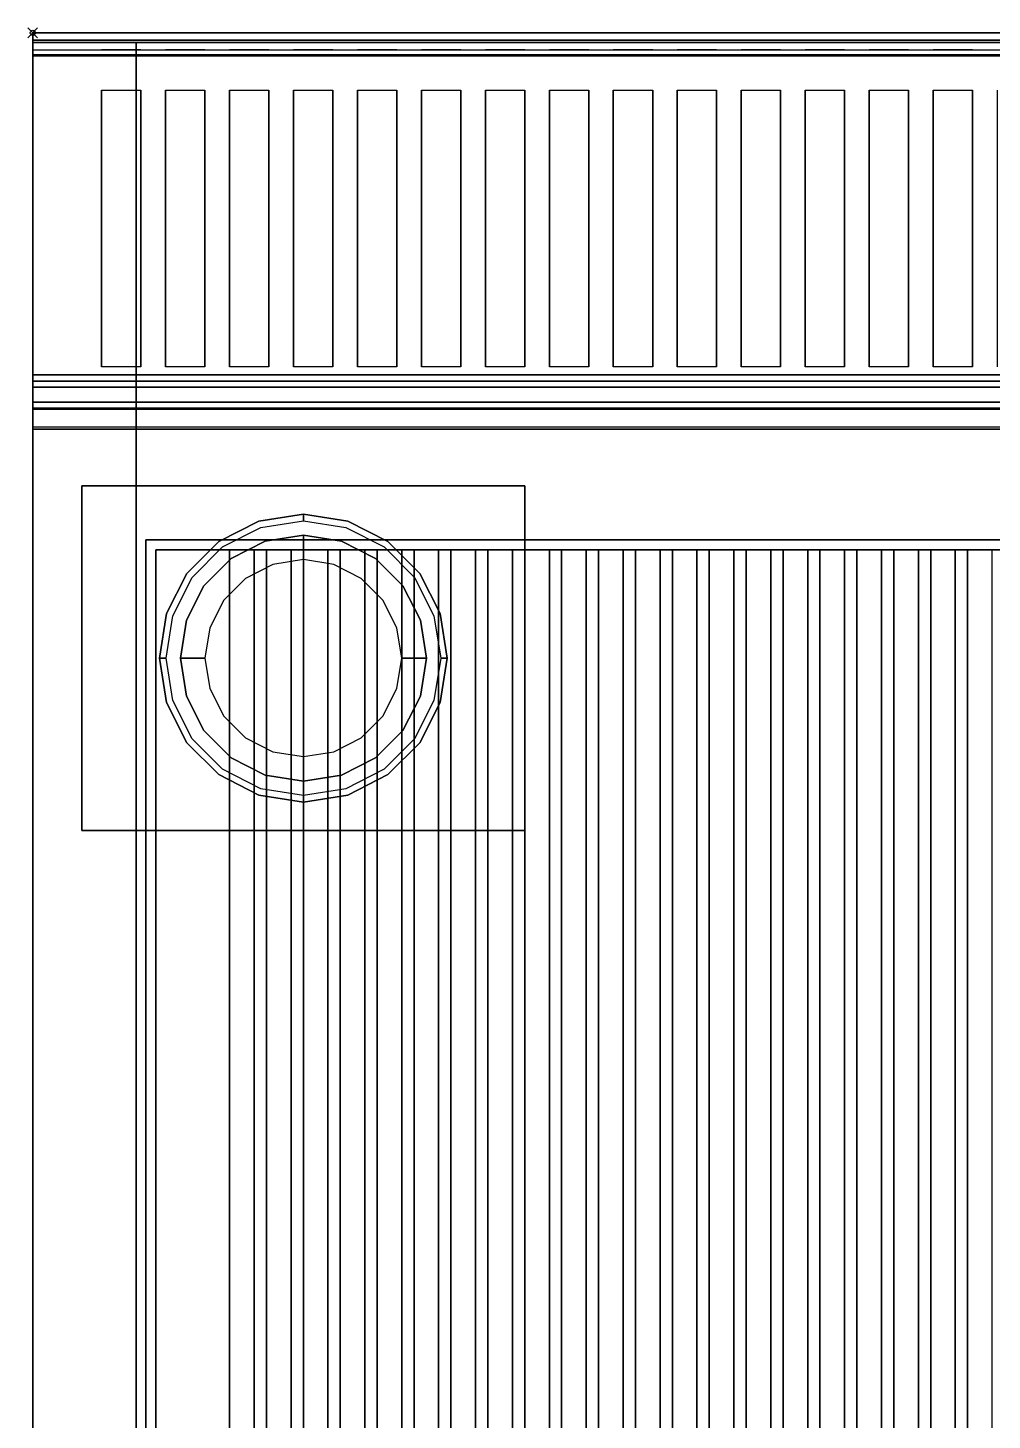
# Model space of a CAD drawing. Extents: x -1 to 401, y -1130 to 1.
# Drawn here: x -1 to 195, y -281.8 to 1 of the extents above; entities that cross this region are included whole.
import ezdxf

# ---------------------------------------------------------------- set-up
doc = ezdxf.new("R2010")
doc.units = 0
doc.header["$PDMODE"] = 35
doc.layers.get('0').update_dxf_attribs({"lineweight": 13})
for name, color, linetype in [('IQ_200_2D', 1, 'Continuous'), ('IQ_200_3D', 1, 'Continuous'), ('IQ_204_2D', 7, 'Continuous'), ('IQ_204_3D', 7, 'Continuous'), ('IQ_INS_3D', 3, 'Continuous')]:
    doc.layers.add(name, color=color, linetype=linetype)

# ---------------------------------------------------------------- blocks, each defined once
blk = doc.blocks.new('ELECTROLUX-MC-CAMINO400')
at = {"layer": 'IQ_200_3D'}
for points in [[(0, -0.21, 917.01), (0, -0.21, 956), (400, -0.21, 956), (400, -0.21, 917.01)], [(0, -69.44, 915), (0, -3.39, 915), (400, -3.39, 915), (400, -69.44, 915)]]:
    blk.add_3dface(points, dxfattribs=at)
for points, invisible_edges in [([(0, -0.21, 956), (0, -0.36, 956.76), (400, -0.36, 956.76), (400, -0.21, 956)], 2), ([(0, -0.25, 916.62), (0, -0.21, 917.01), (400, -0.21, 917.01), (400, -0.25, 916.62)], 8), ([(0, -0.37, 916.23), (0, -0.25, 916.62), (400, -0.25, 916.62), (400, -0.37, 916.23)], 10), ([(0, -0.36, 956.76), (0, -0.78, 957.41), (400, -0.78, 957.41), (400, -0.36, 956.76)], 10), ([(0, -0.56, 915.88), (0, -0.37, 916.23), (400, -0.37, 916.23), (400, -0.56, 915.88)], 10), ([(0, -0.82, 915.58), (0, -0.56, 915.88), (400, -0.56, 915.88), (400, -0.82, 915.58)], 10), ([(0, -0.78, 957.41), (0, -1.43, 957.84), (400, -1.43, 957.84), (400, -0.78, 957.41)], 10), ([(0, -1.41, 915.27), (0, -0.82, 915.58), (400, -0.82, 915.58), (400, -1.41, 915.27)], 10), ([(0, -2.05, 915.07), (0, -1.41, 915.27), (400, -1.41, 915.27), (400, -2.05, 915.07)], 10), ([(0, -1.43, 957.84), (0, -2.19, 958), (400, -2.19, 958), (400, -1.43, 957.84)], 8), ([(0, -2.72, 914.98), (0, -2.05, 915.07), (400, -2.05, 915.07), (400, -2.72, 914.98)], 10), ([(0, -10.37, 957.76), (0, -2.19, 958), (14, -2.19, 958), (14, -10.37, 957.76)], 12), ([(0, -3.39, 915), (0, -2.72, 914.98), (400, -2.72, 914.98), (400, -3.39, 915)], 2), ([(14, -10.37, 957.76), (22, -10.37, 957.76), (22, -2.19, 958), (14, -2.19, 958)], 10), ([(22, -2.19, 958), (27, -2.19, 958), (27, -10.37, 957.76), (22, -10.37, 957.76)], 14), ([(27, -10.37, 957.76), (35, -10.37, 957.76), (35, -2.19, 958), (27, -2.19, 958)], 10), ([(35, -2.19, 958), (40, -2.19, 958), (40, -10.37, 957.76), (35, -10.37, 957.76)], 14), ([(40, -10.37, 957.76), (48, -10.37, 957.76), (48, -2.19, 958), (40, -2.19, 958)], 10), ([(48, -2.19, 958), (53, -2.19, 958), (53, -10.37, 957.76), (48, -10.37, 957.76)], 14), ([(53, -10.37, 957.76), (61, -10.37, 957.76), (61, -2.19, 958), (53, -2.19, 958)], 10), ([(61, -2.19, 958), (66, -2.19, 958), (66, -10.37, 957.76), (61, -10.37, 957.76)], 14), ([(66, -10.37, 957.76), (74, -10.37, 957.76), (74, -2.19, 958), (66, -2.19, 958)], 10), ([(74, -2.19, 958), (79, -2.19, 958), (79, -10.37, 957.76), (74, -10.37, 957.76)], 14), ([(79, -10.37, 957.76), (87, -10.37, 957.76), (87, -2.19, 958), (79, -2.19, 958)], 10), ([(87, -2.19, 958), (92, -2.19, 958), (92, -10.37, 957.76), (87, -10.37, 957.76)], 14), ([(92, -10.37, 957.76), (100, -10.37, 957.76), (100, -2.19, 958), (92, -2.19, 958)], 10), ([(100, -2.19, 958), (105, -2.19, 958), (105, -10.37, 957.76), (100, -10.37, 957.76)], 14), ([(105, -10.37, 957.76), (113, -10.37, 957.76), (113, -2.19, 958), (105, -2.19, 958)], 10), ([(113, -2.19, 958), (118, -2.19, 958), (118, -10.37, 957.76), (113, -10.37, 957.76)], 14), ([(118, -10.37, 957.76), (126, -10.37, 957.76), (126, -2.19, 958), (118, -2.19, 958)], 10), ([(126, -2.19, 958), (131, -2.19, 958), (131, -10.37, 957.76), (126, -10.37, 957.76)], 14), ([(131, -10.37, 957.76), (139, -10.37, 957.76), (139, -2.19, 958), (131, -2.19, 958)], 10), ([(139, -2.19, 958), (144, -2.19, 958), (144, -10.37, 957.76), (139, -10.37, 957.76)], 14), ([(144, -10.37, 957.76), (152, -10.37, 957.76), (152, -2.19, 958), (144, -2.19, 958)], 10), ([(152, -2.19, 958), (157, -2.19, 958), (157, -10.37, 957.76), (152, -10.37, 957.76)], 14), ([(157, -10.37, 957.76), (165, -10.37, 957.76), (165, -2.19, 958), (157, -2.19, 958)], 10), ([(165, -2.19, 958), (170, -2.19, 958), (170, -10.37, 957.76), (165, -10.37, 957.76)], 14), ([(170, -10.37, 957.76), (178, -10.37, 957.76), (178, -2.19, 958), (170, -2.19, 958)], 10), ([(178, -2.19, 958), (183, -2.19, 958), (183, -10.37, 957.76), (178, -10.37, 957.76)], 14), ([(183, -10.37, 957.76), (191, -10.37, 957.76), (191, -2.19, 958), (183, -2.19, 958)], 10), ([(191, -2.19, 958), (196, -2.19, 958), (196, -10.37, 957.76), (191, -10.37, 957.76)], 14), ([(0, -17.47, 956.91), (0, -10.37, 957.76), (14, -10.37, 957.76), (14, -17.47, 956.91)], 10), ([(22, -17.47, 956.91), (22, -10.37, 957.76), (27, -10.37, 957.76), (27, -17.47, 956.91)], 10), ([(35, -17.47, 956.91), (35, -10.37, 957.76), (40, -10.37, 957.76), (40, -17.47, 956.91)], 10), ([(48, -17.47, 956.91), (48, -10.37, 957.76), (53, -10.37, 957.76), (53, -17.47, 956.91)], 10), ([(61, -17.47, 956.91), (61, -10.37, 957.76), (66, -10.37, 957.76), (66, -17.47, 956.91)], 10), ([(74, -17.47, 956.91), (74, -10.37, 957.76), (79, -10.37, 957.76), (79, -17.47, 956.91)], 10), ([(87, -17.47, 956.91), (87, -10.37, 957.76), (92, -10.37, 957.76), (92, -17.47, 956.91)], 10), ([(100, -17.47, 956.91), (100, -10.37, 957.76), (105, -10.37, 957.76), (105, -17.47, 956.91)], 10), ([(113, -17.47, 956.91), (113, -10.37, 957.76), (118, -10.37, 957.76), (118, -17.47, 956.91)], 10), ([(126, -17.47, 956.91), (126, -10.37, 957.76), (131, -10.37, 957.76), (131, -17.47, 956.91)], 10), ([(139, -17.47, 956.91), (139, -10.37, 957.76), (144, -10.37, 957.76), (144, -17.47, 956.91)], 10), ([(152, -17.47, 956.91), (152, -10.37, 957.76), (157, -10.37, 957.76), (157, -17.47, 956.91)], 10), ([(165, -17.47, 956.91), (165, -10.37, 957.76), (170, -10.37, 957.76), (170, -17.47, 956.91)], 10), ([(178, -17.47, 956.91), (178, -10.37, 957.76), (183, -10.37, 957.76), (183, -17.47, 956.91)], 10), ([(191, -17.47, 956.91), (191, -10.37, 957.76), (196, -10.37, 957.76), (196, -17.47, 956.91)], 10), ([(0, -24.48, 955.45), (0, -17.47, 956.91), (14, -17.47, 956.91), (14, -24.48, 955.45)], 10), ([(22, -24.48, 955.45), (22, -17.47, 956.91), (27, -17.47, 956.91), (27, -24.48, 955.45)], 10), ([(35, -24.48, 955.45), (35, -17.47, 956.91), (40, -17.47, 956.91), (40, -24.48, 955.45)], 10), ([(48, -24.48, 955.45), (48, -17.47, 956.91), (53, -17.47, 956.91), (53, -24.48, 955.45)], 10), ([(61, -24.48, 955.45), (61, -17.47, 956.91), (66, -17.47, 956.91), (66, -24.48, 955.45)], 10), ([(74, -24.48, 955.45), (74, -17.47, 956.91), (79, -17.47, 956.91), (79, -24.48, 955.45)], 10), ([(87, -24.48, 955.45), (87, -17.47, 956.91), (92, -17.47, 956.91), (92, -24.48, 955.45)], 10), ([(100, -24.48, 955.45), (100, -17.47, 956.91), (105, -17.47, 956.91), (105, -24.48, 955.45)], 10), ([(113, -24.48, 955.45), (113, -17.47, 956.91), (118, -17.47, 956.91), (118, -24.48, 955.45)], 10), ([(126, -24.48, 955.45), (126, -17.47, 956.91), (131, -17.47, 956.91), (131, -24.48, 955.45)], 10), ([(139, -24.48, 955.45), (139, -17.47, 956.91), (144, -17.47, 956.91), (144, -24.48, 955.45)], 10), ([(152, -24.48, 955.45), (152, -17.47, 956.91), (157, -17.47, 956.91), (157, -24.48, 955.45)], 10), ([(165, -24.48, 955.45), (165, -17.47, 956.91), (170, -17.47, 956.91), (170, -24.48, 955.45)], 10), ([(178, -24.48, 955.45), (178, -17.47, 956.91), (183, -17.47, 956.91), (183, -24.48, 955.45)], 10), ([(191, -24.48, 955.45), (191, -17.47, 956.91), (196, -17.47, 956.91), (196, -24.48, 955.45)], 10), ([(0, -31.33, 953.39), (0, -24.48, 955.45), (14, -24.48, 955.45), (14, -31.33, 953.39)], 10), ([(22, -31.33, 953.39), (22, -24.48, 955.45), (27, -24.48, 955.45), (27, -31.33, 953.39)], 10), ([(35, -31.33, 953.39), (35, -24.48, 955.45), (40, -24.48, 955.45), (40, -31.33, 953.39)], 10), ([(48, -31.33, 953.39), (48, -24.48, 955.45), (53, -24.48, 955.45), (53, -31.33, 953.39)], 10), ([(61, -31.33, 953.39), (61, -24.48, 955.45), (66, -24.48, 955.45), (66, -31.33, 953.39)], 10), ([(74, -31.33, 953.39), (74, -24.48, 955.45), (79, -24.48, 955.45), (79, -31.33, 953.39)], 10), ([(87, -31.33, 953.39), (87, -24.48, 955.45), (92, -24.48, 955.45), (92, -31.33, 953.39)], 10), ([(100, -31.33, 953.39), (100, -24.48, 955.45), (105, -24.48, 955.45), (105, -31.33, 953.39)], 10), ([(113, -31.33, 953.39), (113, -24.48, 955.45), (118, -24.48, 955.45), (118, -31.33, 953.39)], 10), ([(126, -31.33, 953.39), (126, -24.48, 955.45), (131, -24.48, 955.45), (131, -31.33, 953.39)], 10), ([(139, -31.33, 953.39), (139, -24.48, 955.45), (144, -24.48, 955.45), (144, -31.33, 953.39)], 10), ([(152, -31.33, 953.39), (152, -24.48, 955.45), (157, -24.48, 955.45), (157, -31.33, 953.39)], 10), ([(165, -31.33, 953.39), (165, -24.48, 955.45), (170, -24.48, 955.45), (170, -31.33, 953.39)], 10), ([(178, -31.33, 953.39), (178, -24.48, 955.45), (183, -24.48, 955.45), (183, -31.33, 953.39)], 10), ([(191, -31.33, 953.39), (191, -24.48, 955.45), (196, -24.48, 955.45), (196, -31.33, 953.39)], 10), ([(0, -37.98, 950.75), (0, -31.33, 953.39), (14, -31.33, 953.39), (14, -37.98, 950.75)], 10), ([(22, -37.98, 950.75), (22, -31.33, 953.39), (27, -31.33, 953.39), (27, -37.98, 950.75)], 10), ([(35, -37.98, 950.75), (35, -31.33, 953.39), (40, -31.33, 953.39), (40, -37.98, 950.75)], 10), ([(48, -37.98, 950.75), (48, -31.33, 953.39), (53, -31.33, 953.39), (53, -37.98, 950.75)], 10), ([(61, -37.98, 950.75), (61, -31.33, 953.39), (66, -31.33, 953.39), (66, -37.98, 950.75)], 10), ([(74, -37.98, 950.75), (74, -31.33, 953.39), (79, -31.33, 953.39), (79, -37.98, 950.75)], 10), ([(87, -37.98, 950.75), (87, -31.33, 953.39), (92, -31.33, 953.39), (92, -37.98, 950.75)], 10), ([(100, -37.98, 950.75), (100, -31.33, 953.39), (105, -31.33, 953.39), (105, -37.98, 950.75)], 10), ([(113, -37.98, 950.75), (113, -31.33, 953.39), (118, -31.33, 953.39), (118, -37.98, 950.75)], 10), ([(126, -37.98, 950.75), (126, -31.33, 953.39), (131, -31.33, 953.39), (131, -37.98, 950.75)], 10), ([(139, -37.98, 950.75), (139, -31.33, 953.39), (144, -31.33, 953.39), (144, -37.98, 950.75)], 10), ([(152, -37.98, 950.75), (152, -31.33, 953.39), (157, -31.33, 953.39), (157, -37.98, 950.75)], 10), ([(165, -37.98, 950.75), (165, -31.33, 953.39), (170, -31.33, 953.39), (170, -37.98, 950.75)], 10), ([(178, -37.98, 950.75), (178, -31.33, 953.39), (183, -31.33, 953.39), (183, -37.98, 950.75)], 10), ([(191, -37.98, 950.75), (191, -31.33, 953.39), (196, -31.33, 953.39), (196, -37.98, 950.75)], 10), ([(0, -44.37, 947.54), (0, -37.98, 950.75), (14, -37.98, 950.75), (14, -44.37, 947.54)], 10), ([(22, -44.37, 947.54), (22, -37.98, 950.75), (27, -37.98, 950.75), (27, -44.37, 947.54)], 10), ([(35, -44.37, 947.54), (35, -37.98, 950.75), (40, -37.98, 950.75), (40, -44.37, 947.54)], 10), ([(48, -44.37, 947.54), (48, -37.98, 950.75), (53, -37.98, 950.75), (53, -44.37, 947.54)], 10), ([(61, -44.37, 947.54), (61, -37.98, 950.75), (66, -37.98, 950.75), (66, -44.37, 947.54)], 10), ([(74, -44.37, 947.54), (74, -37.98, 950.75), (79, -37.98, 950.75), (79, -44.37, 947.54)], 10), ([(87, -44.37, 947.54), (87, -37.98, 950.75), (92, -37.98, 950.75), (92, -44.37, 947.54)], 10), ([(100, -44.37, 947.54), (100, -37.98, 950.75), (105, -37.98, 950.75), (105, -44.37, 947.54)], 10), ([(113, -44.37, 947.54), (113, -37.98, 950.75), (118, -37.98, 950.75), (118, -44.37, 947.54)], 10), ([(126, -44.37, 947.54), (126, -37.98, 950.75), (131, -37.98, 950.75), (131, -44.37, 947.54)], 10), ([(139, -44.37, 947.54), (139, -37.98, 950.75), (144, -37.98, 950.75), (144, -44.37, 947.54)], 10), ([(152, -44.37, 947.54), (152, -37.98, 950.75), (157, -37.98, 950.75), (157, -44.37, 947.54)], 10), ([(165, -44.37, 947.54), (165, -37.98, 950.75), (170, -37.98, 950.75), (170, -44.37, 947.54)], 10), ([(178, -44.37, 947.54), (178, -37.98, 950.75), (183, -37.98, 950.75), (183, -44.37, 947.54)], 10), ([(191, -44.37, 947.54), (191, -37.98, 950.75), (196, -37.98, 950.75), (196, -44.37, 947.54)], 10), ([(0, -50.47, 943.8), (0, -44.37, 947.54), (14, -44.37, 947.54), (14, -50.47, 943.8)], 10), ([(22, -50.47, 943.8), (22, -44.37, 947.54), (27, -44.37, 947.54), (27, -50.47, 943.8)], 10), ([(35, -50.47, 943.8), (35, -44.37, 947.54), (40, -44.37, 947.54), (40, -50.47, 943.8)], 10), ([(48, -50.47, 943.8), (48, -44.37, 947.54), (53, -44.37, 947.54), (53, -50.47, 943.8)], 10), ([(61, -50.47, 943.8), (61, -44.37, 947.54), (66, -44.37, 947.54), (66, -50.47, 943.8)], 10), ([(74, -50.47, 943.8), (74, -44.37, 947.54), (79, -44.37, 947.54), (79, -50.47, 943.8)], 10), ([(87, -50.47, 943.8), (87, -44.37, 947.54), (92, -44.37, 947.54), (92, -50.47, 943.8)], 10), ([(100, -50.47, 943.8), (100, -44.37, 947.54), (105, -44.37, 947.54), (105, -50.47, 943.8)], 10), ([(113, -50.47, 943.8), (113, -44.37, 947.54), (118, -44.37, 947.54), (118, -50.47, 943.8)], 10), ([(126, -50.47, 943.8), (126, -44.37, 947.54), (131, -44.37, 947.54), (131, -50.47, 943.8)], 10), ([(139, -50.47, 943.8), (139, -44.37, 947.54), (144, -44.37, 947.54), (144, -50.47, 943.8)], 10), ([(152, -50.47, 943.8), (152, -44.37, 947.54), (157, -44.37, 947.54), (157, -50.47, 943.8)], 10), ([(165, -50.47, 943.8), (165, -44.37, 947.54), (170, -44.37, 947.54), (170, -50.47, 943.8)], 10), ([(178, -50.47, 943.8), (178, -44.37, 947.54), (183, -44.37, 947.54), (183, -50.47, 943.8)], 10), ([(191, -50.47, 943.8), (191, -44.37, 947.54), (196, -44.37, 947.54), (196, -50.47, 943.8)], 10), ([(0, -56.22, 939.54), (0, -50.47, 943.8), (14, -50.47, 943.8), (14, -56.22, 939.54)], 10), ([(22, -56.22, 939.54), (22, -50.47, 943.8), (27, -50.47, 943.8), (27, -56.22, 939.54)], 10), ([(35, -56.22, 939.54), (35, -50.47, 943.8), (40, -50.47, 943.8), (40, -56.22, 939.54)], 10), ([(48, -56.22, 939.54), (48, -50.47, 943.8), (53, -50.47, 943.8), (53, -56.22, 939.54)], 10), ([(61, -56.22, 939.54), (61, -50.47, 943.8), (66, -50.47, 943.8), (66, -56.22, 939.54)], 10), ([(74, -56.22, 939.54), (74, -50.47, 943.8), (79, -50.47, 943.8), (79, -56.22, 939.54)], 10), ([(87, -56.22, 939.54), (87, -50.47, 943.8), (92, -50.47, 943.8), (92, -56.22, 939.54)], 10), ([(100, -56.22, 939.54), (100, -50.47, 943.8), (105, -50.47, 943.8), (105, -56.22, 939.54)], 10), ([(113, -56.22, 939.54), (113, -50.47, 943.8), (118, -50.47, 943.8), (118, -56.22, 939.54)], 10), ([(126, -56.22, 939.54), (126, -50.47, 943.8), (131, -50.47, 943.8), (131, -56.22, 939.54)], 10), ([(139, -56.22, 939.54), (139, -50.47, 943.8), (144, -50.47, 943.8), (144, -56.22, 939.54)], 10), ([(152, -56.22, 939.54), (152, -50.47, 943.8), (157, -50.47, 943.8), (157, -56.22, 939.54)], 10), ([(165, -56.22, 939.54), (165, -50.47, 943.8), (170, -50.47, 943.8), (170, -56.22, 939.54)], 10), ([(178, -56.22, 939.54), (178, -50.47, 943.8), (183, -50.47, 943.8), (183, -56.22, 939.54)], 10), ([(191, -56.22, 939.54), (191, -50.47, 943.8), (196, -50.47, 943.8), (196, -56.22, 939.54)], 10), ([(0, -61.59, 934.81), (0, -56.22, 939.54), (14, -56.22, 939.54), (14, -61.59, 934.81)], 10), ([(22, -61.59, 934.81), (22, -56.22, 939.54), (27, -56.22, 939.54), (27, -61.59, 934.81)], 10), ([(35, -61.59, 934.81), (35, -56.22, 939.54), (40, -56.22, 939.54), (40, -61.59, 934.81)], 10), ([(48, -61.59, 934.81), (48, -56.22, 939.54), (53, -56.22, 939.54), (53, -61.59, 934.81)], 10), ([(61, -61.59, 934.81), (61, -56.22, 939.54), (66, -56.22, 939.54), (66, -61.59, 934.81)], 10), ([(74, -61.59, 934.81), (74, -56.22, 939.54), (79, -56.22, 939.54), (79, -61.59, 934.81)], 10), ([(87, -61.59, 934.81), (87, -56.22, 939.54), (92, -56.22, 939.54), (92, -61.59, 934.81)], 10), ([(100, -61.59, 934.81), (100, -56.22, 939.54), (105, -56.22, 939.54), (105, -61.59, 934.81)], 10), ([(113, -61.59, 934.81), (113, -56.22, 939.54), (118, -56.22, 939.54), (118, -61.59, 934.81)], 10), ([(126, -61.59, 934.81), (126, -56.22, 939.54), (131, -56.22, 939.54), (131, -61.59, 934.81)], 10), ([(139, -61.59, 934.81), (139, -56.22, 939.54), (144, -56.22, 939.54), (144, -61.59, 934.81)], 10), ([(152, -61.59, 934.81), (152, -56.22, 939.54), (157, -56.22, 939.54), (157, -61.59, 934.81)], 10), ([(165, -61.59, 934.81), (165, -56.22, 939.54), (170, -56.22, 939.54), (170, -61.59, 934.81)], 10), ([(178, -61.59, 934.81), (178, -56.22, 939.54), (183, -56.22, 939.54), (183, -61.59, 934.81)], 10), ([(191, -61.59, 934.81), (191, -56.22, 939.54), (196, -56.22, 939.54), (196, -61.59, 934.81)], 10), ([(0, -66.52, 929.63), (0, -61.59, 934.81), (14, -61.59, 934.81), (14, -66.52, 929.63)], 10), ([(22, -66.52, 929.63), (22, -61.59, 934.81), (27, -61.59, 934.81), (27, -66.52, 929.63)], 10), ([(35, -66.52, 929.63), (35, -61.59, 934.81), (40, -61.59, 934.81), (40, -66.52, 929.63)], 10), ([(48, -66.52, 929.63), (48, -61.59, 934.81), (53, -61.59, 934.81), (53, -66.52, 929.63)], 10), ([(61, -66.52, 929.63), (61, -61.59, 934.81), (66, -61.59, 934.81), (66, -66.52, 929.63)], 10), ([(74, -66.52, 929.63), (74, -61.59, 934.81), (79, -61.59, 934.81), (79, -66.52, 929.63)], 10), ([(87, -66.52, 929.63), (87, -61.59, 934.81), (92, -61.59, 934.81), (92, -66.52, 929.63)], 10), ([(100, -66.52, 929.63), (100, -61.59, 934.81), (105, -61.59, 934.81), (105, -66.52, 929.63)], 10), ([(113, -66.52, 929.63), (113, -61.59, 934.81), (118, -61.59, 934.81), (118, -66.52, 929.63)], 10), ([(126, -66.52, 929.63), (126, -61.59, 934.81), (131, -61.59, 934.81), (131, -66.52, 929.63)], 10), ([(139, -66.52, 929.63), (139, -61.59, 934.81), (144, -61.59, 934.81), (144, -66.52, 929.63)], 10), ([(152, -66.52, 929.63), (152, -61.59, 934.81), (157, -61.59, 934.81), (157, -66.52, 929.63)], 10), ([(165, -66.52, 929.63), (165, -61.59, 934.81), (170, -61.59, 934.81), (170, -66.52, 929.63)], 10), ([(178, -66.52, 929.63), (178, -61.59, 934.81), (183, -61.59, 934.81), (183, -66.52, 929.63)], 10), ([(191, -66.52, 929.63), (191, -61.59, 934.81), (196, -61.59, 934.81), (196, -66.52, 929.63)], 10), ([(0, -71, 924.05), (0, -66.52, 929.63), (14, -66.52, 929.63), (14, -71, 924.05)], 14), ([(14, -71, 924.05), (22, -71, 924.05), (22, -66.52, 929.63), (14, -66.52, 929.63)], 11), ([(22, -71, 924.05), (27, -71, 924.05), (27, -66.52, 929.63), (22, -66.52, 929.63)], 15), ([(27, -71, 924.05), (35, -71, 924.05), (35, -66.52, 929.63), (27, -66.52, 929.63)], 11), ([(35, -71, 924.05), (40, -71, 924.05), (40, -66.52, 929.63), (35, -66.52, 929.63)], 15), ([(40, -71, 924.05), (48, -71, 924.05), (48, -66.52, 929.63), (40, -66.52, 929.63)], 11), ([(48, -71, 924.05), (53, -71, 924.05), (53, -66.52, 929.63), (48, -66.52, 929.63)], 15), ([(53, -71, 924.05), (61, -71, 924.05), (61, -66.52, 929.63), (53, -66.52, 929.63)], 11), ([(61, -71, 924.05), (66, -71, 924.05), (66, -66.52, 929.63), (61, -66.52, 929.63)], 15), ([(66, -71, 924.05), (74, -71, 924.05), (74, -66.52, 929.63), (66, -66.52, 929.63)], 11), ([(74, -71, 924.05), (79, -71, 924.05), (79, -66.52, 929.63), (74, -66.52, 929.63)], 15), ([(79, -71, 924.05), (87, -71, 924.05), (87, -66.52, 929.63), (79, -66.52, 929.63)], 11), ([(87, -71, 924.05), (92, -71, 924.05), (92, -66.52, 929.63), (87, -66.52, 929.63)], 15), ([(92, -71, 924.05), (100, -71, 924.05), (100, -66.52, 929.63), (92, -66.52, 929.63)], 11), ([(100, -71, 924.05), (105, -71, 924.05), (105, -66.52, 929.63), (100, -66.52, 929.63)], 15), ([(105, -71, 924.05), (113, -71, 924.05), (113, -66.52, 929.63), (105, -66.52, 929.63)], 11), ([(113, -71, 924.05), (118, -71, 924.05), (118, -66.52, 929.63), (113, -66.52, 929.63)], 15), ([(118, -71, 924.05), (126, -71, 924.05), (126, -66.52, 929.63), (118, -66.52, 929.63)], 11), ([(126, -71, 924.05), (131, -71, 924.05), (131, -66.52, 929.63), (126, -66.52, 929.63)], 15), ([(131, -71, 924.05), (139, -71, 924.05), (139, -66.52, 929.63), (131, -66.52, 929.63)], 11), ([(139, -71, 924.05), (144, -71, 924.05), (144, -66.52, 929.63), (139, -66.52, 929.63)], 15), ([(144, -71, 924.05), (152, -71, 924.05), (152, -66.52, 929.63), (144, -66.52, 929.63)], 11), ([(152, -71, 924.05), (157, -71, 924.05), (157, -66.52, 929.63), (152, -66.52, 929.63)], 15), ([(157, -71, 924.05), (165, -71, 924.05), (165, -66.52, 929.63), (157, -66.52, 929.63)], 11), ([(165, -71, 924.05), (170, -71, 924.05), (170, -66.52, 929.63), (165, -66.52, 929.63)], 15), ([(170, -71, 924.05), (178, -71, 924.05), (178, -66.52, 929.63), (170, -66.52, 929.63)], 11), ([(178, -71, 924.05), (183, -71, 924.05), (183, -66.52, 929.63), (178, -66.52, 929.63)], 15), ([(183, -71, 924.05), (191, -71, 924.05), (191, -66.52, 929.63), (183, -66.52, 929.63)], 11), ([(191, -71, 924.05), (196, -71, 924.05), (196, -66.52, 929.63), (191, -66.52, 929.63)], 15), ([(0, -70.76, 915.05), (0, -69.44, 915), (400, -69.44, 915), (400, -70.76, 915.05)], 8), ([(0, -72.06, 915.25), (0, -70.76, 915.05), (400, -70.76, 915.05), (400, -72.06, 915.25)], 10), ([(0, -74.97, 918.1), (0, -71, 924.05), (400, -71, 924.05), (400, -74.97, 918.1)], 2), ([(0, -73.33, 915.6), (0, -72.06, 915.25), (400, -72.06, 915.25), (400, -73.33, 915.6)], 10), ([(0, -74.56, 916.08), (0, -73.33, 915.6), (400, -73.33, 915.6), (400, -74.56, 916.08)], 10), ([(0, -74.96, 916.48), (0, -74.56, 916.08), (400, -74.56, 916.08), (400, -74.96, 916.48)], 10), ([(0, -75.18, 917), (0, -74.96, 916.48), (400, -74.96, 916.48), (400, -75.18, 917)], 10), ([(0, -74.97, 918.1), (0, -75.18, 917.57), (400, -75.18, 917.57), (400, -74.97, 918.1)], 2), ([(0, -75.18, 917.57), (0, -75.18, 917), (400, -75.18, 917), (400, -75.18, 917.57)], 10)]:
    blk.add_3dface(points, dxfattribs=dict(at, invisible_edges=invisible_edges))
at = {"layer": 'IQ_204_2D'}
for points in [[(0, -0.21), (400, -0.21), (400, -75.21), (0, -75.21)], [(14, -10.37), (22, -10.37), (22, -66.52), (14, -66.52)], [(27, -10.37), (35, -10.37), (35, -66.52), (27, -66.52)], [(40, -10.37), (48, -10.37), (48, -66.52), (40, -66.52)], [(53, -10.37), (61, -10.37), (61, -66.52), (53, -66.52)], [(66, -10.37), (74, -10.37), (74, -66.52), (66, -66.52)], [(79, -10.37), (87, -10.37), (87, -66.52), (79, -66.52)], [(92, -10.37), (100, -10.37), (100, -66.52), (92, -66.52)], [(105, -10.37), (113, -10.37), (113, -66.52), (105, -66.52)], [(118, -10.37), (126, -10.37), (126, -66.52), (118, -66.52)], [(131, -10.37), (139, -10.37), (139, -66.52), (131, -66.52)], [(144, -10.37), (152, -10.37), (152, -66.52), (144, -66.52)], [(157, -10.37), (165, -10.37), (165, -66.52), (157, -66.52)], [(170, -10.37), (178, -10.37), (178, -66.52), (170, -66.52)], [(183, -10.37), (191, -10.37), (191, -66.52), (183, -66.52)]]:
    blk.add_lwpolyline(points, close=True, dxfattribs=at)
blk = doc.blocks.new('PQ-MC-LEG400')
at = {"layer": 'IQ_200_3D'}
for points in [[(-45, -35, 198), (-45, 35, 198), (45, 35, 198), (45, -35, 198)], [(-45, -35, 200), (45, -35, 200), (45, 35, 200), (-45, 35, 200)], [(-45, 35, 198), (-45, 35, 200), (45, 35, 200), (45, 35, 198)], [(-45, -35, 198), (-45, -35, 200), (-45, 35, 200), (-45, 35, 198)], [(45, -35, 198), (45, 35, 198), (45, 35, 200), (45, -35, 200)], [(-45, -35, 198), (45, -35, 198), (45, -35, 200), (-45, -35, 200)]]:
    blk.add_3dface(points, dxfattribs=at)
for points, invisible_edges in [([(-9.04, 27.82, 198), (-9.04, 27.82, 105), (0, 29.25, 105), (0, 29.25, 198)], 1), ([(-9.04, 27.82, 105), (-8.62, 26.54, 100), (0, 27.91, 100), (0, 29.25, 105)], 1), ([(0, 29.25, 198), (0, 29.25, 105), (9.04, 27.82, 105), (9.04, 27.82, 198)], 4), ([(0, 29.25, 105), (0, 27.91, 100), (8.62, 26.54, 100), (9.04, 27.82, 105)], 4), ([(-17.19, 23.66, 198), (-17.19, 23.66, 105), (-9.04, 27.82, 105), (-9.04, 27.82, 198)], 5), ([(-17.19, 23.66, 105), (-16.41, 22.58, 100), (-8.62, 26.54, 100), (-9.04, 27.82, 105)], 5), ([(9.04, 27.82, 105), (8.62, 26.54, 100), (16.41, 22.58, 100), (17.19, 23.66, 105)], 5), ([(9.04, 27.82, 198), (9.04, 27.82, 105), (17.19, 23.66, 105), (17.19, 23.66, 198)], 5), ([(-23.66, 17.19, 198), (-23.66, 17.19, 105), (-17.19, 23.66, 105), (-17.19, 23.66, 198)], 5), ([(-23.66, 17.19, 105), (-22.58, 16.41, 100), (-16.41, 22.58, 100), (-17.19, 23.66, 105)], 5), ([(-7.73, 23.78, 100), (-7.73, 23.78, 5), (-14.69, 20.23, 5), (-14.69, 20.23, 100)], 5), ([(-7.73, 23.78, 5), (-7.27, 22.38, 1.46), (-13.83, 19.04, 1.46), (-14.69, 20.23, 5)], 7), ([(0, 25, 100), (0, 25, 5), (-7.73, 23.78, 5), (-7.73, 23.78, 100)], 4), ([(0, 25, 5), (0, 23.54, 1.46), (-7.27, 22.38, 1.46), (-7.73, 23.78, 5)], 6), ([(0, 23.54, 1.46), (0, 20), (-6.18, 19.02), (-7.27, 22.38, 1.46)], 12), ([(7.73, 23.78, 100), (7.73, 23.78, 5), (0, 25, 5), (0, 25, 100)], 1), ([(7.73, 23.78, 5), (7.27, 22.38, 1.46), (0, 23.54, 1.46), (0, 25, 5)], 3), ([(7.27, 22.38, 1.46), (6.18, 19.02), (0, 20), (0, 23.54, 1.46)], 9), ([(14.69, 20.23, 5), (13.83, 19.04, 1.46), (7.27, 22.38, 1.46), (7.73, 23.78, 5)], 7), ([(14.69, 20.23, 100), (14.69, 20.23, 5), (7.73, 23.78, 5), (7.73, 23.78, 100)], 5), ([(17.19, 23.66, 105), (16.41, 22.58, 100), (22.58, 16.41, 100), (23.66, 17.19, 105)], 5), ([(17.19, 23.66, 198), (17.19, 23.66, 105), (23.66, 17.19, 105), (23.66, 17.19, 198)], 5), ([(-14.69, 20.23, 100), (-14.69, 20.23, 5), (-20.23, 14.69, 5), (-20.23, 14.69, 100)], 5), ([(-14.69, 20.23, 5), (-13.83, 19.04, 1.46), (-19.04, 13.83, 1.46), (-20.23, 14.69, 5)], 7), ([(-7.27, 22.38, 1.46), (-6.18, 19.02), (-11.76, 16.18), (-13.83, 19.04, 1.46)], 13), ([(13.83, 19.04, 1.46), (11.76, 16.18), (6.18, 19.02), (7.27, 22.38, 1.46)], 13), ([(20.23, 14.69, 5), (19.04, 13.83, 1.46), (13.83, 19.04, 1.46), (14.69, 20.23, 5)], 7), ([(20.23, 14.69, 100), (20.23, 14.69, 5), (14.69, 20.23, 5), (14.69, 20.23, 100)], 5), ([(-27.82, 9.04, 198), (-27.82, 9.04, 105), (-23.66, 17.19, 105), (-23.66, 17.19, 198)], 5), ([(-27.82, 9.04, 105), (-26.54, 8.62, 100), (-22.58, 16.41, 100), (-23.66, 17.19, 105)], 5), ([(-13.83, 19.04, 1.46), (-11.76, 16.18), (-16.18, 11.76), (-19.04, 13.83, 1.46)], 13), ([(19.04, 13.83, 1.46), (16.18, 11.76), (11.76, 16.18), (13.83, 19.04, 1.46)], 13), ([(23.66, 17.19, 105), (22.58, 16.41, 100), (26.54, 8.62, 100), (27.82, 9.04, 105)], 5), ([(23.66, 17.19, 198), (23.66, 17.19, 105), (27.82, 9.04, 105), (27.82, 9.04, 198)], 5), ([(-20.23, 14.69, 100), (-20.23, 14.69, 5), (-23.78, 7.73, 5), (-23.78, 7.73, 100)], 5), ([(-20.23, 14.69, 5), (-19.04, 13.83, 1.46), (-22.38, 7.27, 1.46), (-23.78, 7.73, 5)], 7), ([(23.78, 7.73, 5), (22.38, 7.27, 1.46), (19.04, 13.83, 1.46), (20.23, 14.69, 5)], 7), ([(23.78, 7.73, 100), (23.78, 7.73, 5), (20.23, 14.69, 5), (20.23, 14.69, 100)], 5), ([(-19.04, 13.83, 1.46), (-16.18, 11.76), (-19.02, 6.18), (-22.38, 7.27, 1.46)], 13), ([(22.38, 7.27, 1.46), (19.02, 6.18), (16.18, 11.76), (19.04, 13.83, 1.46)], 13), ([(-29.25, 0, 198), (-29.25, 0, 105), (-27.82, 9.04, 105), (-27.82, 9.04, 198)], 4), ([(-29.25, 0, 105), (-27.91, 0, 100), (-26.54, 8.62, 100), (-27.82, 9.04, 105)], 4), ([(27.82, 9.04, 105), (26.54, 8.62, 100), (27.91, 0, 100), (29.25, 0, 105)], 1), ([(27.82, 9.04, 198), (27.82, 9.04, 105), (29.25, 0, 105), (29.25, 0, 198)], 1), ([(-23.78, 7.73, 100), (-23.78, 7.73, 5), (-25, 0, 5), (-25, 0, 100)], 1), ([(-23.78, 7.73, 5), (-22.38, 7.27, 1.46), (-23.54, 0, 1.46), (-25, 0, 5)], 3), ([(-22.38, 7.27, 1.46), (-19.02, 6.18), (-20, 0), (-23.54, 0, 1.46)], 9), ([(23.54, 0, 1.46), (20, 0), (19.02, 6.18), (22.38, 7.27, 1.46)], 12), ([(25, 0, 5), (23.54, 0, 1.46), (22.38, 7.27, 1.46), (23.78, 7.73, 5)], 6), ([(25, 0, 100), (25, 0, 5), (23.78, 7.73, 5), (23.78, 7.73, 100)], 4), ([(-27.82, -9.04, 198), (-27.82, -9.04, 105), (-29.25, 0, 105), (-29.25, 0, 198)], 1), ([(-27.82, -9.04, 105), (-26.54, -8.62, 100), (-27.91, 0, 100), (-29.25, 0, 105)], 1), ([(-25, 0, 100), (-25, 0, 5), (-23.78, -7.73, 5), (-23.78, -7.73, 100)], 4), ([(-25, 0, 5), (-23.54, 0, 1.46), (-22.38, -7.27, 1.46), (-23.78, -7.73, 5)], 6), ([(-23.54, 0, 1.46), (-20, 0), (-19.02, -6.18), (-22.38, -7.27, 1.46)], 12), ([(22.38, -7.27, 1.46), (19.02, -6.18), (20, 0), (23.54, 0, 1.46)], 9), ([(23.78, -7.73, 5), (22.38, -7.27, 1.46), (23.54, 0, 1.46), (25, 0, 5)], 3), ([(23.78, -7.73, 100), (23.78, -7.73, 5), (25, 0, 5), (25, 0, 100)], 1), ([(29.25, 0, 105), (27.91, 0, 100), (26.54, -8.62, 100), (27.82, -9.04, 105)], 4), ([(29.25, 0, 198), (29.25, 0, 105), (27.82, -9.04, 105), (27.82, -9.04, 198)], 4), ([(-23.78, -7.73, 5), (-22.38, -7.27, 1.46), (-19.04, -13.83, 1.46), (-20.23, -14.69, 5)], 7), ([(-23.78, -7.73, 100), (-23.78, -7.73, 5), (-20.23, -14.69, 5), (-20.23, -14.69, 100)], 5), ([(-22.38, -7.27, 1.46), (-19.02, -6.18), (-16.18, -11.76), (-19.04, -13.83, 1.46)], 13), ([(19.04, -13.83, 1.46), (16.18, -11.76), (19.02, -6.18), (22.38, -7.27, 1.46)], 13), ([(20.23, -14.69, 5), (19.04, -13.83, 1.46), (22.38, -7.27, 1.46), (23.78, -7.73, 5)], 7), ([(20.23, -14.69, 100), (20.23, -14.69, 5), (23.78, -7.73, 5), (23.78, -7.73, 100)], 5), ([(-23.66, -17.19, 105), (-22.58, -16.41, 100), (-26.54, -8.62, 100), (-27.82, -9.04, 105)], 5), ([(-23.66, -17.19, 198), (-23.66, -17.19, 105), (-27.82, -9.04, 105), (-27.82, -9.04, 198)], 5), ([(27.82, -9.04, 105), (26.54, -8.62, 100), (22.58, -16.41, 100), (23.66, -17.19, 105)], 5), ([(27.82, -9.04, 198), (27.82, -9.04, 105), (23.66, -17.19, 105), (23.66, -17.19, 198)], 5), ([(-20.23, -14.69, 5), (-19.04, -13.83, 1.46), (-13.83, -19.04, 1.46), (-14.69, -20.23, 5)], 7), ([(-19.04, -13.83, 1.46), (-16.18, -11.76), (-11.76, -16.18), (-13.83, -19.04, 1.46)], 13), ([(13.83, -19.04, 1.46), (11.76, -16.18), (16.18, -11.76), (19.04, -13.83, 1.46)], 13), ([(14.69, -20.23, 5), (13.83, -19.04, 1.46), (19.04, -13.83, 1.46), (20.23, -14.69, 5)], 7), ([(-17.19, -23.66, 105), (-16.41, -22.58, 100), (-22.58, -16.41, 100), (-23.66, -17.19, 105)], 5), ([(-20.23, -14.69, 100), (-20.23, -14.69, 5), (-14.69, -20.23, 5), (-14.69, -20.23, 100)], 5), ([(-13.83, -19.04, 1.46), (-11.76, -16.18), (-6.18, -19.02), (-7.27, -22.38, 1.46)], 13), ([(7.27, -22.38, 1.46), (6.18, -19.02), (11.76, -16.18), (13.83, -19.04, 1.46)], 13), ([(14.69, -20.23, 100), (14.69, -20.23, 5), (20.23, -14.69, 5), (20.23, -14.69, 100)], 5), ([(23.66, -17.19, 105), (22.58, -16.41, 100), (16.41, -22.58, 100), (17.19, -23.66, 105)], 5), ([(-17.19, -23.66, 198), (-17.19, -23.66, 105), (-23.66, -17.19, 105), (-23.66, -17.19, 198)], 5), ([(-14.69, -20.23, 5), (-13.83, -19.04, 1.46), (-7.27, -22.38, 1.46), (-7.73, -23.78, 5)], 7), ([(-7.27, -22.38, 1.46), (-6.18, -19.02), (0, -20), (0, -23.54, 1.46)], 9), ([(0, -23.54, 1.46), (0, -20), (6.18, -19.02), (7.27, -22.38, 1.46)], 12), ([(7.73, -23.78, 5), (7.27, -22.38, 1.46), (13.83, -19.04, 1.46), (14.69, -20.23, 5)], 7), ([(23.66, -17.19, 198), (23.66, -17.19, 105), (17.19, -23.66, 105), (17.19, -23.66, 198)], 5), ([(-9.04, -27.82, 105), (-8.62, -26.54, 100), (-16.41, -22.58, 100), (-17.19, -23.66, 105)], 5), ([(-14.69, -20.23, 100), (-14.69, -20.23, 5), (-7.73, -23.78, 5), (-7.73, -23.78, 100)], 5), ([(-7.73, -23.78, 5), (-7.27, -22.38, 1.46), (0, -23.54, 1.46), (0, -25, 5)], 3), ([(0, -25, 5), (0, -23.54, 1.46), (7.27, -22.38, 1.46), (7.73, -23.78, 5)], 6), ([(7.73, -23.78, 100), (7.73, -23.78, 5), (14.69, -20.23, 5), (14.69, -20.23, 100)], 5), ([(17.19, -23.66, 105), (16.41, -22.58, 100), (8.62, -26.54, 100), (9.04, -27.82, 105)], 5), ([(-9.04, -27.82, 198), (-9.04, -27.82, 105), (-17.19, -23.66, 105), (-17.19, -23.66, 198)], 5), ([(-7.73, -23.78, 100), (-7.73, -23.78, 5), (0, -25, 5), (0, -25, 100)], 1), ([(0, -25, 100), (0, -25, 5), (7.73, -23.78, 5), (7.73, -23.78, 100)], 4), ([(17.19, -23.66, 198), (17.19, -23.66, 105), (9.04, -27.82, 105), (9.04, -27.82, 198)], 5), ([(0, -29.25, 105), (0, -27.91, 100), (-8.62, -26.54, 100), (-9.04, -27.82, 105)], 4), ([(0, -29.25, 198), (0, -29.25, 105), (-9.04, -27.82, 105), (-9.04, -27.82, 198)], 4), ([(9.04, -27.82, 105), (8.62, -26.54, 100), (0, -27.91, 100), (0, -29.25, 105)], 1), ([(9.04, -27.82, 198), (9.04, -27.82, 105), (0, -29.25, 105), (0, -29.25, 198)], 1)]:
    blk.add_3dface(points, dxfattribs=dict(at, invisible_edges=invisible_edges))

msp = doc.modelspace()

# ---------------------------------------------------------------- linework, layer by layer
at = {"layer": 'IQ_200_2D'}
for p, q in [((0, 0), (400, 0)), ((0, -855), (0, 0))]:
    msp.add_line(p, q, dxfattribs=at)
at = {"layer": 'IQ_200_3D'}
for points, invisible_edges in [([(0, -0.34, 912.22), (0, 0, 910.5), (400, 0, 910.5), (400, -0.34, 912.22)], 8), ([(0, 0, 902.7), (0, -0.13, 901.81), (400, -0.13, 901.81), (400, 0, 902.7)], 2), ([(0, -0.13, 901.81), (0, -0.54, 901.01), (400, -0.54, 901.01), (400, -0.13, 901.81)], 10), ([(0, -1.32, 913.68), (0, -0.34, 912.22), (400, -0.34, 912.22), (400, -1.32, 913.68)], 10), ([(0, -0.54, 901.01), (0, -1.19, 900.39), (400, -1.19, 900.39), (400, -0.54, 901.01)], 10), ([(0, -1.19, 900.39), (0, -2, 900), (400, -2, 900), (400, -1.19, 900.39)], 8), ([(0, -2.78, 914.66), (0, -1.32, 913.68), (400, -1.32, 913.68), (400, -2.78, 914.66)], 10), ([(0, -72, 499), (0, -2, 499), (0, -2, 650), (0, -855, 650)], 8), ([(0, -4.5, 915), (0, -2.78, 914.66), (400, -2.78, 914.66), (400, -4.5, 915)], 2), ([(21, -72, 499), (21, -2, 499), (21, -2, 650), (21, -855, 650)], 8), ([(0, -71.6, 914.58), (0, -69.5, 915), (400, -69.5, 915), (400, -71.6, 914.58)], 8), ([(0, -73.39, 913.39), (0, -71.6, 914.58), (400, -71.6, 914.58), (400, -73.39, 913.39)], 10), ([(0, -855, 650), (0, -855, 200), (0, -72, 200), (0, -72, 499)], 8), ([(0, -74.58, 911.6), (0, -73.39, 913.39), (400, -73.39, 913.39), (400, -74.58, 911.6)], 10), ([(21, -855, 650), (21, -855, 200), (21, -72, 200), (21, -72, 499)], 8), ([(0, -75, 909.5), (0, -74.58, 911.6), (400, -74.58, 911.6), (400, -75, 909.5)], 2), ([(0, -75.45, 903.59), (0, -75, 905.7), (400, -75, 905.7), (400, -75.45, 903.59)], 8), ([(0, -76.64, 901.78), (0, -75.45, 903.59), (400, -75.45, 903.59), (400, -76.64, 901.78)], 10), ([(0, -78.4, 900.53), (0, -76.64, 901.78), (400, -76.64, 901.78), (400, -78.4, 900.53)], 10), ([(0, -80.5, 900), (0, -78.4, 900.53), (400, -78.4, 900.53), (400, -80.5, 900)], 2), ([(0, -855, 900), (40, -805, 900), (40, -105, 900), (0, -80.5, 900)], 5), ([(40, -105, 900), (0, -80.5, 900), (400, -80.5, 900), (360, -105, 900)], 5), ([(23, -103, 1050), (23, -103, 900), (23, -755, 900), (23, -755, 1050)], 4), ([(377, -103, 1050), (375, -105, 1050), (25, -105, 1050), (23, -103, 1050)], 5), ([(25, -105, 1050), (23, -103, 1050), (23, -755, 1050), (25, -755, 1050)], 1), ([(25, -105, 1050), (25, -105, 900), (25, -755, 900), (25, -755, 1050)], 4)]:
    msp.add_3dface(points, dxfattribs=dict(at, invisible_edges=invisible_edges))
for points in [[(0, 0, 910.5), (0, 0, 902.7), (400, 0, 902.7), (400, 0, 910.5)], [(0, -855, 650), (0, -2, 650), (400, -2, 650), (400, -855, 650)], [(0, -2, 650), (0, -2, 900), (400, -2, 900), (400, -2, 650)], [(0, -855, 650), (0, -855, 900), (0, -2, 900), (0, -2, 650)], [(0, -72, 499), (21, -72, 499), (21, -2, 499), (0, -2, 499)], [(21, -2, 499), (0, -2, 499), (0, -2, 650), (21, -2, 650)], [(21, -2, 605), (379, -2, 605), (379, -2, 499), (21, -2, 499)], [(379, -2, 499), (21, -2, 499), (21, -72, 499), (379, -72, 499)], [(21, -2, 605), (379, -2, 605), (379, -2, 650), (21, -2, 650)], [(379, -855, 605), (21, -855, 605), (21, -2, 605), (379, -2, 605)], [(0, -69.5, 915), (0, -4.5, 915), (400, -4.5, 915), (400, -69.5, 915)], [(0, -72, 200), (21, -72, 200), (21, -72, 499), (0, -72, 499)], [(0, -855, 200), (21, -855, 200), (21, -72, 200), (0, -72, 200)], [(21, -72, 499), (379, -72, 499), (379, -72, 445), (21, -72, 445)], [(21, -72, 200), (379, -72, 200), (379, -72, 445), (21, -72, 445)], [(21, -855, 445), (379, -855, 445), (379, -72, 445), (21, -72, 445)], [(21, -855, 200), (379, -855, 200), (379, -72, 200), (21, -72, 200)], [(0, -75, 905.7), (0, -75, 909.5), (400, -75, 909.5), (400, -75, 905.7)], [(377, -103, 900), (23, -103, 900), (23, -103, 1050), (377, -103, 1050)], [(375, -105, 900), (25, -105, 900), (25, -105, 1050), (375, -105, 1050)]]:
    msp.add_3dface(points, dxfattribs=at)
at = {"layer": 'IQ_204_2D'}
for p, q in [((0, -80), (400, -80)), ((40, -105), (40, -805)), ((45, -805), (45, -105)), ((55, -105), (55, -805)), ((60, -805), (60, -105)), ((70, -105), (70, -805)), ((75, -805), (75, -105)), ((85, -105), (85, -805)), ((90, -805), (90, -105)), ((100, -105), (100, -805)), ((105, -805), (105, -105)), ((115, -105), (115, -805)), ((120, -805), (120, -105)), ((130, -105), (130, -805)), ((135, -805), (135, -105)), ((145, -105), (145, -805)), ((150, -805), (150, -105)), ((160, -105), (160, -805)), ((165, -805), (165, -105)), ((175, -105), (175, -805)), ((180, -805), (180, -105)), ((190, -105), (190, -805)), ((195, -805), (195, -105))]:
    msp.add_line(p, q, dxfattribs=at)
at = {"layer": 'IQ_204_2D', "extrusion": (0, -1, 0)}
msp.add_line((40, -105), (360, -105), dxfattribs=at)
at = {"layer": 'IQ_204_3D'}
for points in [[(360, -105, 900), (360, -805, 900), (40, -805, 900), (40, -105, 900)], [(360, -105, 890), (360, -805, 890), (40, -805, 890), (40, -105, 890)], [(40, -105, 900), (40, -105, 890), (360, -105, 890), (360, -105, 900)], [(40, -805, 890), (40, -805, 900), (40, -105, 900), (40, -105, 890)], [(45, -805, 900), (45, -105, 900), (55, -105, 900), (55, -805, 900)], [(45, -805, 900), (47.5, -805, 910), (47.5, -105, 910), (45, -105, 900)], [(45, -105, 900), (47.5, -105, 910), (52.5, -105, 910), (55, -105, 900)], [(47.5, -805, 910), (52.5, -805, 910), (52.5, -105, 910), (47.5, -105, 910)], [(55, -805, 900), (55, -105, 900), (52.5, -105, 910), (52.5, -805, 910)], [(60, -805, 900), (60, -105, 900), (70, -105, 900), (70, -805, 900)], [(60, -805, 900), (62.5, -805, 910), (62.5, -105, 910), (60, -105, 900)], [(60, -105, 900), (62.5, -105, 910), (67.5, -105, 910), (70, -105, 900)], [(62.5, -805, 910), (67.5, -805, 910), (67.5, -105, 910), (62.5, -105, 910)], [(70, -805, 900), (70, -105, 900), (67.5, -105, 910), (67.5, -805, 910)], [(75, -805, 900), (75, -105, 900), (85, -105, 900), (85, -805, 900)], [(75, -805, 900), (77.5, -805, 910), (77.5, -105, 910), (75, -105, 900)], [(75, -105, 900), (77.5, -105, 910), (82.5, -105, 910), (85, -105, 900)], [(77.5, -805, 910), (82.5, -805, 910), (82.5, -105, 910), (77.5, -105, 910)], [(85, -805, 900), (85, -105, 900), (82.5, -105, 910), (82.5, -805, 910)], [(90, -805, 900), (90, -105, 900), (100, -105, 900), (100, -805, 900)], [(90, -805, 900), (92.5, -805, 910), (92.5, -105, 910), (90, -105, 900)], [(90, -105, 900), (92.5, -105, 910), (97.5, -105, 910), (100, -105, 900)], [(92.5, -805, 910), (97.5, -805, 910), (97.5, -105, 910), (92.5, -105, 910)], [(100, -805, 900), (100, -105, 900), (97.5, -105, 910), (97.5, -805, 910)], [(105, -805, 900), (105, -105, 900), (115, -105, 900), (115, -805, 900)], [(105, -805, 900), (107.5, -805, 910), (107.5, -105, 910), (105, -105, 900)], [(105, -105, 900), (107.5, -105, 910), (112.5, -105, 910), (115, -105, 900)], [(107.5, -805, 910), (112.5, -805, 910), (112.5, -105, 910), (107.5, -105, 910)], [(115, -805, 900), (115, -105, 900), (112.5, -105, 910), (112.5, -805, 910)], [(120, -805, 900), (120, -105, 900), (130, -105, 900), (130, -805, 900)], [(120, -805, 900), (122.5, -805, 910), (122.5, -105, 910), (120, -105, 900)], [(120, -105, 900), (122.5, -105, 910), (127.5, -105, 910), (130, -105, 900)], [(122.5, -805, 910), (127.5, -805, 910), (127.5, -105, 910), (122.5, -105, 910)], [(130, -805, 900), (130, -105, 900), (127.5, -105, 910), (127.5, -805, 910)], [(135, -805, 900), (135, -105, 900), (145, -105, 900), (145, -805, 900)], [(135, -805, 900), (137.5, -805, 910), (137.5, -105, 910), (135, -105, 900)], [(135, -105, 900), (137.5, -105, 910), (142.5, -105, 910), (145, -105, 900)], [(137.5, -805, 910), (142.5, -805, 910), (142.5, -105, 910), (137.5, -105, 910)], [(145, -805, 900), (145, -105, 900), (142.5, -105, 910), (142.5, -805, 910)], [(150, -805, 900), (150, -105, 900), (160, -105, 900), (160, -805, 900)], [(150, -805, 900), (152.5, -805, 910), (152.5, -105, 910), (150, -105, 900)], [(150, -105, 900), (152.5, -105, 910), (157.5, -105, 910), (160, -105, 900)], [(152.5, -805, 910), (157.5, -805, 910), (157.5, -105, 910), (152.5, -105, 910)], [(160, -805, 900), (160, -105, 900), (157.5, -105, 910), (157.5, -805, 910)], [(165, -805, 900), (165, -105, 900), (175, -105, 900), (175, -805, 900)], [(165, -805, 900), (167.5, -805, 910), (167.5, -105, 910), (165, -105, 900)], [(165, -105, 900), (167.5, -105, 910), (172.5, -105, 910), (175, -105, 900)], [(167.5, -805, 910), (172.5, -805, 910), (172.5, -105, 910), (167.5, -105, 910)], [(175, -805, 900), (175, -105, 900), (172.5, -105, 910), (172.5, -805, 910)], [(180, -805, 900), (180, -105, 900), (190, -105, 900), (190, -805, 900)], [(180, -805, 900), (182.5, -805, 910), (182.5, -105, 910), (180, -105, 900)], [(180, -105, 900), (182.5, -105, 910), (187.5, -105, 910), (190, -105, 900)], [(182.5, -805, 910), (187.5, -805, 910), (187.5, -105, 910), (182.5, -105, 910)], [(190, -805, 900), (190, -105, 900), (187.5, -105, 910), (187.5, -805, 910)]]:
    msp.add_3dface(points, dxfattribs=at)
at = {"layer": 'IQ_INS_3D'}
msp.add_point((0, 0), dxfattribs=at)

# ---------------------------------------------------------------- block references
for name, p in [('ELECTROLUX-MC-CAMINO400', (0, -1.29)), ('PQ-MC-LEG400', (55, -127))]:
    msp.add_blockref(name, p)

doc.saveas('drawing.dxf')
